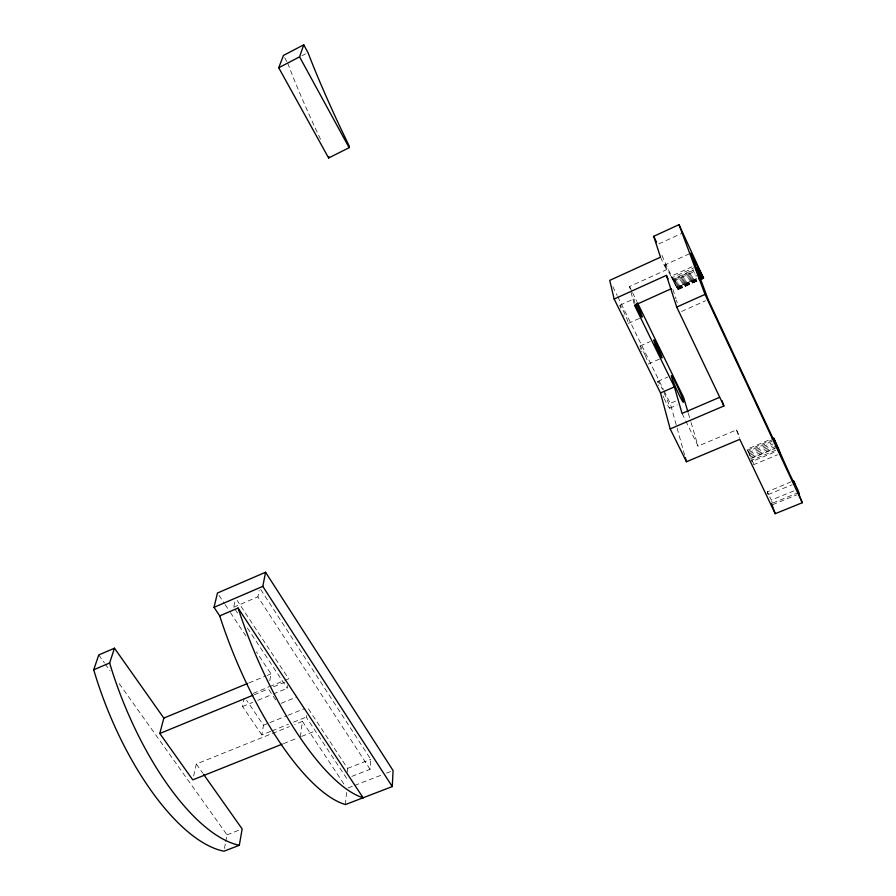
<?xml version="1.0" encoding="UTF-8"?>
<svg xmlns="http://www.w3.org/2000/svg" width="896" height="896" viewBox="0 0 896 896"><rect width="100%" height="100%" fill="white"/><g stroke="black" fill="none" stroke-linecap="round" stroke-linejoin="round"><path stroke-width="0.67" stroke-dasharray="4.48 3.36" d="M351.87 776.373L370.059 769.306L370.765 759.349L259.672 587.899M345.43 804.563L346.494 792.49M347.234 772.15L347.581 768.398L307.496 707.426M346.674 778.4L306.219 717.08L306.578 714.314M300.35 736.904L302.445 721.37L294.683 724.494M273.179 694.03L287.213 688.285L287.627 685.574M275.722 699.933L268.374 688.923L268.845 686.179M269.786 680.68L270.962 673.826L256.435 651.896M270.715 731.371L261.834 734.944L263.491 725.211L246.691 700.37M224.459 848.467L225.467 843.013M225.714 841.646L226.979 834.814L117.41 681.139M261.834 734.944L242.57 706.552L244.149 698.342M370.059 769.306L257.902 596.837L259.168 590.453M237.518 612.998L233.688 607.208L235.099 600.779M193.67 775.914L196.302 764.053L289.498 726.578M302.008 55.709L305.581 53.838M658.84 243.902L681.576 233.464M634.155 303.968L629.541 286.507L666.456 269.741L664.888 264.947L689.562 253.714M664.888 264.947L671.059 276.248L695.442 265.205M671.059 276.248L671.798 277.782L693.739 267.859M671.798 277.782L672.526 279.238L693.224 269.886M661.976 255.405A20.686 0.896 65.7 0 0 671.25 275.442A20.686 0.896 65.7 0 0 674.061 279.317L694.042 270.01M619.987 305.2L633.864 298.928M672.526 279.238L673.21 280.627L693.896 271.286M674.307 280.717L694.478 271.6M673.21 280.627L673.859 281.926L694.534 272.597M673.859 281.926L674.486 283.136L694.893 273.93M674.486 283.136L675.058 284.256L695.453 275.061M675.058 284.256L675.606 285.275L698.522 274.949M675.606 285.275L676.099 286.194L696.45 277.021M676.099 286.194L676.547 287L696.886 277.85M676.547 287L678.306 289.464L677.746 287.034L696.528 278.578M676.95 287.706L697.267 278.555M677.97 287.717L698.029 278.69M677.309 288.288L697.592 279.16M678.138 288.299L698.219 279.261M677.611 288.758L697.883 279.642M678.261 288.758L698.365 279.72M677.858 289.117L698.107 280.011M678.328 289.117L697.2 280.627M678.059 289.352L698.286 280.258M678.205 289.464L697.211 280.963M628.219 323.411L640.864 317.744M681.587 311.461L705.667 300.731M640.147 345.99L650.149 341.555M648.2 364.034L660.733 358.523M657.81 381.394L667.722 377.07M684.611 455.112L670.253 403.368L676.346 400.736M669.738 408.195L677.197 404.981M233.688 607.208L257.902 596.837M685.742 420.963L698.062 446.107L736.49 429.89L740.062 437.394M772.027 441.325L747.88 451.394L747.074 449.187L773.696 438.077M747.454 450.24L771.568 440.171M748.362 452.659L771.266 443.106M748.899 454.026L773.091 443.934M749.47 455.47L772.419 445.917M750.086 457.016L776.888 445.861M777.806 446.869L751.24 457.923L747.074 449.187M750.747 458.64L775.029 448.549M775.746 450.24L751.442 460.331L751.957 461.541L776.272 451.45M753.144 464.901L777.56 454.787M249.021 682.886L265.798 675.954M267.086 675.427L270.962 673.826M253.254 693.347L268.43 687.109M269.696 686.582L283.606 680.87M284.872 680.355L288.669 678.787L237.205 600.544M254.162 694.758L268.374 688.923M273.549 686.795L285.186 682.024M767.995 493.853A21.582 0.952 66 0 0 767.346 491.814L791.112 481.813M242.57 706.552L252.773 702.374M257.88 700.291L271.902 694.546M768.062 494.592L792.086 484.77M793.867 490.896L771.31 500.091L767.256 491.579M772.822 503.014L798.302 492.654M281.232 703.293L296.699 696.998M772.587 504.706L796.645 494.928M263.491 725.211L268.666 723.117M269.954 722.602L286.787 715.792M288.075 715.277L304.909 708.467M271.981 730.867L288.467 724.226M293.541 722.187L306.219 717.08M283.494 743.635L297.752 737.946M301.627 736.4L315.717 730.778M347.581 768.398L370.765 759.349M226.979 834.814L239.624 829.92M348.141 787.965L353.27 785.971M354.558 785.478L381.528 775.051M386.669 773.058L390.522 771.568M98.75 654.965L104.429 662.928M105.235 664.07L110.107 670.902M196.302 764.053L202.742 773.158M218.982 595.336L224.325 603.411M225.098 604.565L229.678 611.498M230.44 612.651L246.501 636.888M302.445 721.37L344.557 784.986M247.453 628.051L287.213 688.285M284.659 57.658L287.09 62.082M612.819 286.653L617.142 295.445M617.758 296.699L663.454 389.57M664.082 390.824L670.253 403.368M682.046 413.426L685.126 419.709M629.541 286.507L631.971 291.502M632.587 292.746L636.843 301.482M673.971 279.07L677.746 287.034M660.498 257.186L666.456 269.741M287.706 63.19L293.194 77.269A223.16 38.752 64.1 0 0 321.877 142.117M736.49 429.89L739.379 438.155M672.93 289.52L675.976 298.794M676.402 300.115L677.275 302.758M688.33 413.325L690.67 421.187M691.062 422.498L698.062 446.107M641.872 351.635A9.878 0.773 65.8 0 1 641.659 351.098M641.066 349.574A9.878 0.773 65.8 0 1 640.595 348.275M640.27 347.234A9.878 0.773 65.8 0 1 644.963 354.917M645.232 355.499A9.878 0.773 65.8 0 1 648.043 362.757M623.974 315.952A9.99 0.795 65.7 0 1 623.706 315.358M620.704 308.157A9.99 0.795 65.7 0 1 620.413 307.328M620.29 306.958A9.99 0.795 65.7 0 1 621.656 307.552A9.99 0.795 65.7 0 1 626.931 318.965M627.122 319.469A9.99 0.795 65.7 0 1 627.883 321.597M635.006 302.792A10.013 0.706 65.7 0 1 635.958 302.198M767.514 493.987A21.582 0.952 66 0 1 767.29 493.629M753.514 463.792A21.582 0.952 66 0 1 751.386 458.36M771.658 501.077A32.626 1.434 66 0 1 772.195 502.712M664.07 392.728A14.672 1.131 66 0 1 669.827 407.87A14.672 1.131 66 0 1 664.261 398.608M663.869 397.746A14.672 1.131 66 0 1 663.062 395.998M658.75 385.493A14.672 1.131 66 0 1 658.538 384.877M657.922 382.872A14.672 1.131 66 0 1 662.502 389.39"/><path stroke-width="1.34" d="M392.269 786.576L393.086 770.571L265.563 572.242L217.448 593.029L214.021 607.331L219.722 615.888A187.197 62.899 67.8 0 0 345.43 804.563L392.269 786.576L262.808 586.376L265.563 572.242M703.517 278.13L679.011 224.661L653.71 236.32L660.498 257.186L609.728 280.381L614.152 299.029L660.509 392.952L670.174 428.915L686.459 461.742L739.794 439.342L775.219 513.688L802.29 502.723L798.302 492.654A32.782 0.885 65.9 0 0 797.63 489.362L793.722 481.029A21.683 0.582 65.9 0 1 790.149 474.947L789.622 473.827A21.683 0.582 65.9 0 1 784.47 462.493L783.888 461.182A21.683 0.582 65.9 0 1 777.974 447.306L773.696 438.077L780.136 453.712L708.198 299.6L690.805 253.142L703.517 278.13L699.675 279.821M282.206 744.15L192.786 779.867L159.802 733.499L163.834 718.077L114.464 648.2L98.75 654.965L93.71 669.782A183.277 75.275 68.4 0 0 223.955 851.2L239.322 845.298L242.155 828.946L203.549 774.301M349.138 147.683L349.395 146.362A223.899 36.198 64.2 0 1 313.522 66.696L307.966 52.595L303.733 44.8L283.45 55.451L278.734 67.749L328.619 157.987L349.138 147.683L299.578 56.851L303.733 44.8M328.619 157.987L328.922 156.643M93.71 669.782L109.637 662.973L114.464 648.2M278.734 67.749L299.578 56.851M614.152 299.029L666.4 275.352L668.069 278.858M695.654 268.789L698.096 267.68M696.326 270.189L698.768 269.08M696.965 271.499L699.395 270.402M697.446 272.776L700 271.634M698.006 273.918L700.56 272.765M698.522 274.949L701.075 273.795M699.003 275.878L701.546 274.736M671.227 288.77L634.514 305.312L674.397 386.938L682.046 413.426L719.488 397.376M699.429 276.696L701.971 275.554M699.81 277.413L702.341 276.27M698.869 278.589L702.666 276.875M699.149 279.07L702.946 277.357M700.638 278.869L703.17 277.726M699.709 279.496L702.229 278.365M699.754 279.72L703.528 278.018M670.174 428.915L723.89 405.989L676.715 307.048L705.018 294.403L679.011 224.661M660.509 392.952L674.397 386.938M214.021 607.331L262.808 586.376M219.722 615.888L238.078 608.037L363.104 797.776M163.834 718.077L247.722 683.424M159.802 733.499L252.862 695.285M637.448 302.736L683.67 397.589L687.949 412.014M653.71 236.32L656.477 242.144M705.018 294.403L802.29 502.723M771.557 503.53L775.219 513.688M722.086 400.758L723.89 405.989M666.4 275.352L676.715 307.048M685.35 457.766L686.459 461.742M363.104 797.798A187.79 61.085 67.7 0 1 238.067 608.037M239.322 845.298A183.77 73.741 68.3 0 1 109.637 662.973M636.698 303.666A10.013 0.706 65.7 0 1 642.118 317.184A10.013 0.706 65.7 0 1 635.634 304.36M655.312 344.512A9.901 0.683 65.8 0 0 661.987 357.974A9.901 0.683 65.8 0 0 656.522 344.31A9.901 0.683 65.8 0 0 655.312 344.512M673.624 382.514A14.706 1.008 65.9 0 0 683.413 402.315A14.706 1.008 65.9 0 0 675.214 381.83A14.706 1.008 65.9 0 0 673.624 382.514"/></g></svg>
